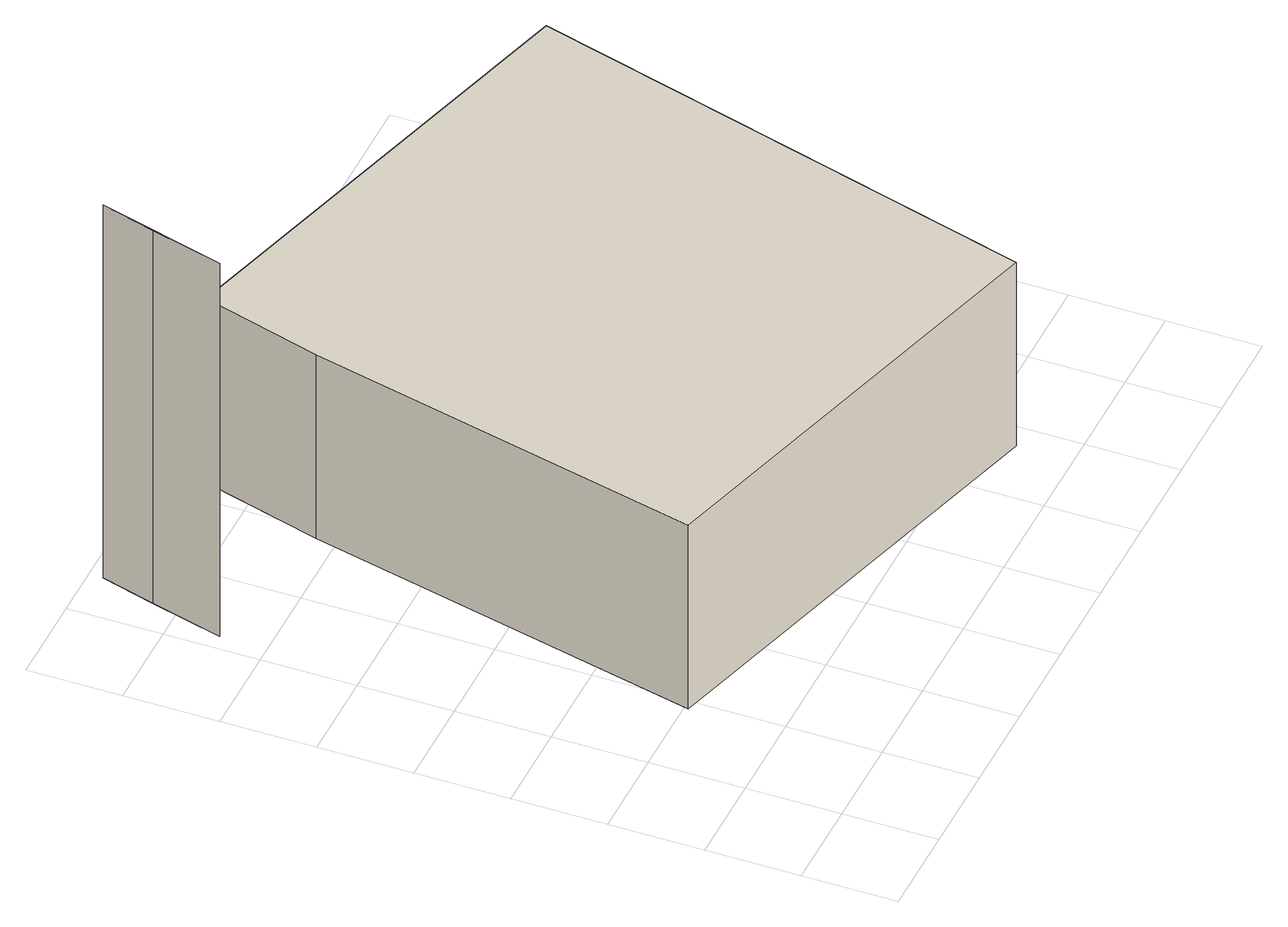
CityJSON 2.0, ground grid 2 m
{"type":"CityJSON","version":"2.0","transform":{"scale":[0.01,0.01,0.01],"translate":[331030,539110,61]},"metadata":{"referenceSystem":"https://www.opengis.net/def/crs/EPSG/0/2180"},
"CityObjects":{
"building1":{"type":"Building","attributes":{"przestNazw":"PL.PZGiK.308.BDOT10k","zrodloDach":"ALS_I","aktZrodla":"2011","roofType":"1000"},"geometry":[{"type":"Solid","lod":"1","boundaries":[[[[0,1,2]],[[1,3,4,2]],[[0,5,3,1]],[[2,4,5,0]],[[3,5,4]]]]}]},
"building2":{"type":"Building","attributes":{"przestNazw":"PL.PZGiK.308.BDOT10k","zrodloDach":"ALS_I","aktZrodla":"2011","roofType":"1000"},"geometry":[{"type":"Solid","lod":"1","boundaries":[[[[6,7,8,9,10]],[[9,11,12,10]],[[8,13,11,9]],[[7,14,13,8]],[[6,15,14,7]],[[10,12,15,6]],[[11,13,14,15,12]]]]}]}
},
"vertices":[
[36,1298,39],[79,1454,39],[113,1571,39],[79,1454,959],[113,1571,959],[36,1298,959],
[405,1481,81],[1409,1197,81],[1099,99,81],[132,372,81],[330,1222,81],[132,372,534],[330,1222,534],[1099,99,534],[1409,1197,534],[405,1481,534]
]}
